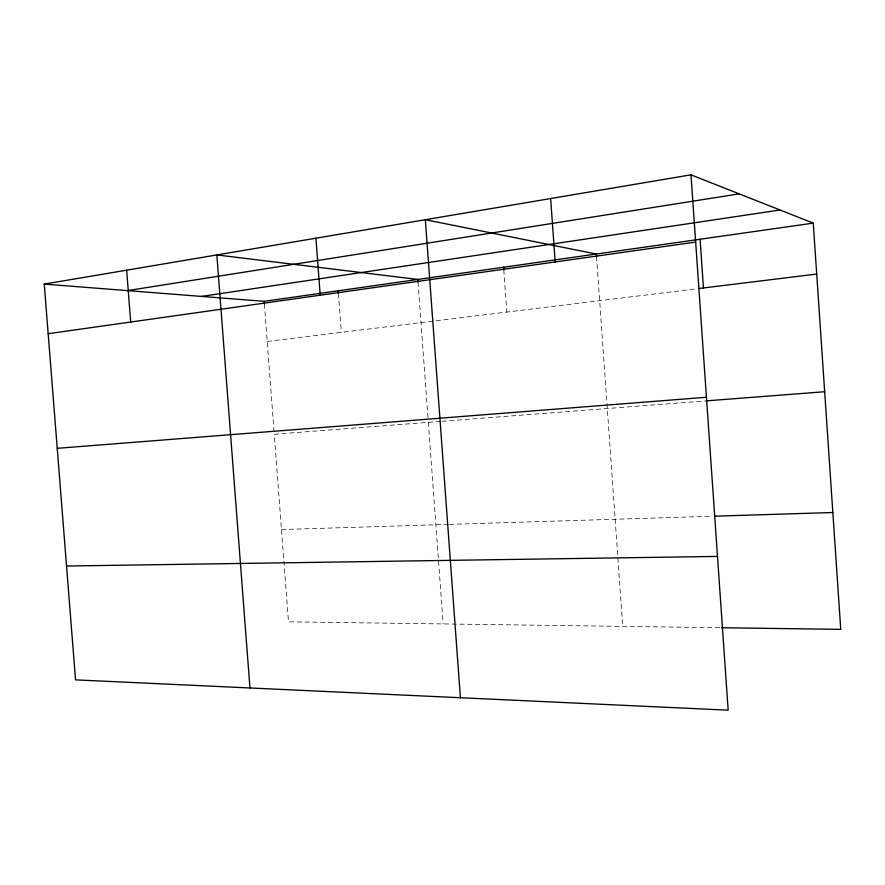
<?xml version="1.0" encoding="UTF-8"?>
<svg xmlns="http://www.w3.org/2000/svg" width="885" height="885" viewBox="0 0 885 885"><rect width="100%" height="100%" fill="white"/><g stroke="black" fill="none" stroke-linecap="round" stroke-linejoin="round"><path stroke-width="0.66" stroke-dasharray="4.42 3.32" d="M267.226 341.466L696.628 288.798M440.619 421.393L274.261 434.236L288.488 621.812L720.169 627.719M441.98 421.282L704.416 401.016M281.485 529.551L448.175 524.407M449.536 524.362L712.425 516.243M264.383 304.009L274.051 431.504M338.424 293.466L341.333 332.373M503.797 269.947L506.851 312.073M418.019 282.149L428.13 419.601M428.329 422.333L443.153 623.925M596.534 256.772L622.741 626.381"/><path stroke-width="1.33" d="M690.997 174.832L728.167 710.168L75.546 679.868L44.25 284.096L690.997 174.832L813.26 223.131L840.75 629.368L721.54 627.731M127.473 290.612L739.152 193.859M201.514 296.42L780.028 209.999M44.25 284.096L264.184 301.331L813.26 223.131M48.177 333.711L695.665 242.07M699.36 288.466L816.711 274.062M57.237 448.33L706.44 397.254M705.788 400.905L824.665 391.723M715.168 516.165L832.84 512.526M66.541 566.024L717.492 556.411M126.655 270.168L130.692 322.029M264.184 301.331L264.383 304.009M249.957 687.966L216.836 254.935L417.82 279.45L418.019 282.149M338.225 290.778L338.424 293.466M315.934 238.198L320.204 295.214M503.609 267.226L503.797 269.947M460.41 697.734L425.342 219.712L596.335 254.028L596.534 256.772M550.647 198.55L555.183 261.949M700.079 239.249L703.453 287.957"/></g></svg>
